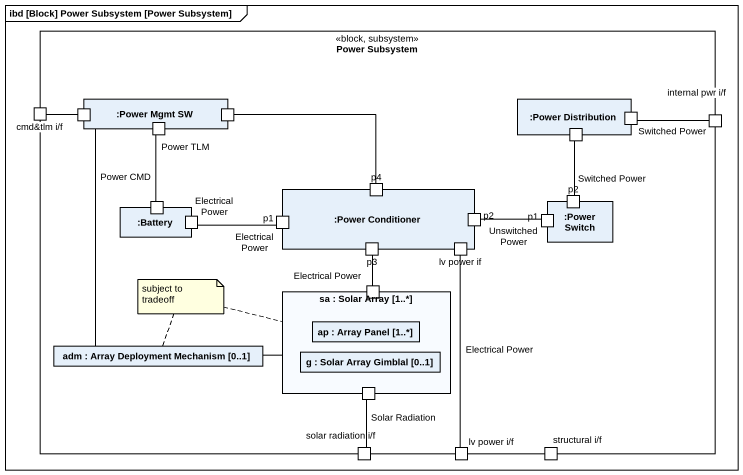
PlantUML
@startuml
mainframe ibd [Block] Power Subsystem [Power Subsystem]
rectangle "Power Subsystem" as Power_Subsystem <<block, subsystem>> {
  port "cmd&tlm i/f" as cmd_tlm_i_f
  rectangle ":Power Mgmt SW" as Power_Mgmt_SW {
    port " " as port1
    port " " as port2
    port " " as port3
  }
  rectangle ":Power Distribution" as Power_Distribution {
    port " " as port4
    port " " as port5
  }
  port "internal pwr i/f" as internal_pwr_i_f
  rectangle ":Power Conditioner" as Power_Conditioner {
    port p4
    port p1
    port "p2" as p2_2
    port p3
    port "lv power if" as lv_power_if
  }
  rectangle ":Battery" as Battery {
    port " " as port6
    port " " as port7
  }
  rectangle ":Power Switch" as Power_Switch {
    port p2
    port "p1" as p1_2
  }
  rectangle "sa : Solar Array [1..*]" as sa {
    port " " as port8
    rectangle "g : Solar Array Gimblal [0..1]" as g
    rectangle "ap : Array Panel [1..*]" as ap
    port " " as port9
  }
  rectangle "adm : Array Deployment Mechanism [0..1]" as adm
  port "solar radiation i/f" as solar_radiation_i_f
  port "lv power i/f" as lv_power_i_f
  port "structural i/f" as structural_i_f
}
cmd_tlm_i_f -right- port1
Power_Mgmt_SW -- adm
port4 -right- internal_pwr_i_f : Switched Power
p4 -left- port3
p2 -up- port5 : Switched Power
port6 -up- port2 : Power TLM\nPower CMD
port7 -right- p1 : Electrical Power\nElectrical Power
p2_2 -right- p1_2 : Unswitched Power
port8 -up- p3 : Electrical Power
adm -right- sa
solar_radiation_i_f -up- port9 : Solar Radiation
lv_power_i_f -up- lv_power_if : Electrical Power
note as N1
  subject to tradeoff
end note
N1 .. adm
N1 .. sa
@enduml
